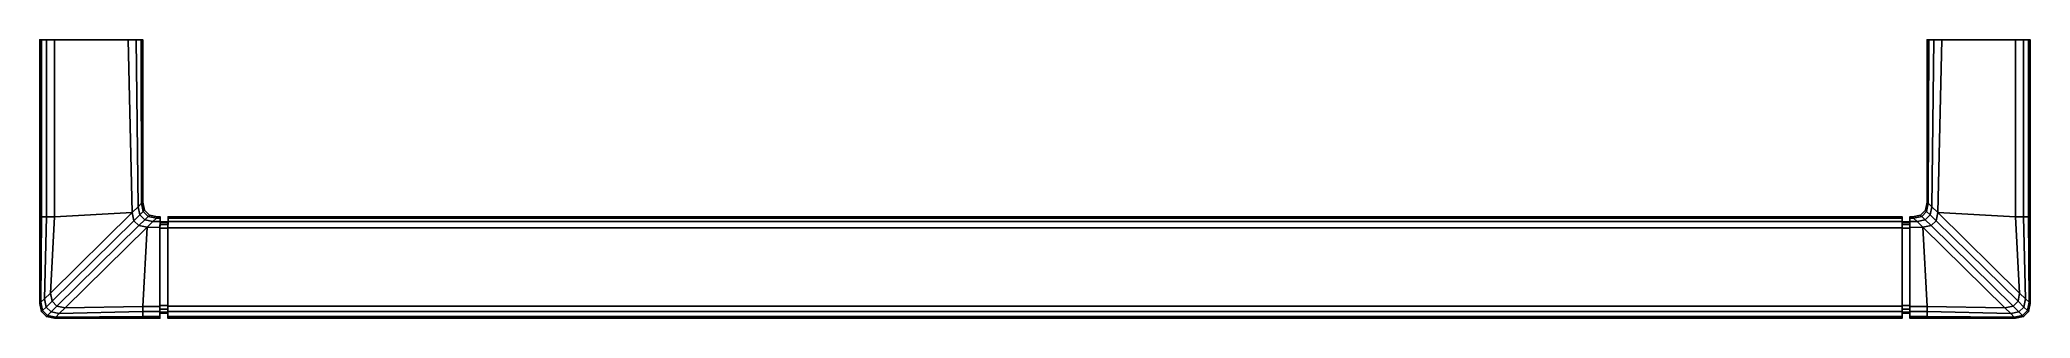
# Model space of a CAD drawing. Extents: x -101 to 101, y -28 to 0.
import ezdxf

# ---------------------------------------------------------------- set-up
doc = ezdxf.new("R2010")
doc.units = 0
doc.layers.add('METAL', color=14, linetype='CONTINUOUS')
doc.layers.add('METAL_2', color=82, linetype='CONTINUOUS')

msp = doc.modelspace()

# ---------------------------------------------------------------- linework, layer by layer
at = {"layer": 'METAL'}
for points in [[(-87.98, -18.46, -4.83), (-87.99, -18.74, -4.42), (-87.98, -18.56, -4.14), (-87.98, -18.1, -4.33)], [(-87.98, -18.1, 4.32), (-87.98, -18.56, 4.13), (-87.99, -18.74, 4.41), (-87.98, -18.46, 4.82)], [(88.08, -17.97, 3.48), (-87.98, -17.97, 3.48), (-87.98, -18.1, 4.32), (88.08, -18.1, 4.32)], [(-87.98, -17.97, 3.48), (88.08, -17.97, 3.48), (88.08, -17.97, -3.5), (-87.98, -17.97, -3.5)], [(-87.98, -17.97, -3.5), (88.08, -17.97, -3.5), (88.08, -18.1, -4.33), (-87.98, -18.1, -4.33)], [(-87.98, -18.1, -4.33), (-87.98, -18.56, -4.14), (-87.98, -18.47, -3.46), (-87.98, -17.97, -3.5)], [(-87.98, -17.97, -3.5), (-87.98, -18.47, -3.46), (-87.98, -18.47, 3.45), (-87.98, -17.97, 3.48)], [(-87.98, -17.97, 3.48), (-87.98, -18.47, 3.45), (-87.98, -18.56, 4.13), (-87.98, -18.1, 4.32)], [(-87.98, -18.1, 4.32), (-87.98, -18.46, 4.82), (88.08, -18.46, 4.82), (88.08, -18.1, 4.32)], [(-87.98, -18.1, -4.33), (88.08, -18.1, -4.33), (88.08, -18.46, -4.83), (-87.98, -18.46, -4.83)], [(88.08, -18.1, -4.33), (88.08, -17.97, -3.5), (88.08, -18.47, -3.46), (88.08, -18.56, -4.14)], [(88.08, -17.97, -3.5), (88.08, -17.97, 3.48), (88.08, -18.47, 3.45), (88.08, -18.47, -3.46)], [(88.08, -17.97, 3.48), (88.08, -18.1, 4.32), (88.08, -18.56, 4.13), (88.08, -18.47, 3.45)], [(88.08, -18.46, -4.83), (88.08, -18.1, -4.33), (88.08, -18.56, -4.14), (88.08, -18.74, -4.42)], [(88.08, -18.1, 4.32), (88.08, -18.46, 4.82), (88.08, -18.74, 4.41), (88.08, -18.56, 4.13)], [(-87.99, -18.74, 4.41), (-88.79, -18.74, 4.41), (-88.8, -19.13, 4.49), (-87.99, -19.13, 4.49)], [(-87.99, -19.13, -4.5), (-88.8, -19.13, -4.5), (-88.79, -18.74, -4.42), (-87.99, -18.74, -4.42)], [(-87.99, -19.13, 4.49), (-88.8, -19.13, 4.49), (-88.8, -26.98, 4.49), (-87.99, -26.98, 4.49)], [(-87.99, -26.98, -4.51), (-88.8, -26.98, -4.51), (-88.8, -19.13, -4.5), (-87.99, -19.13, -4.5)], [(-87.98, -18.47, -3.46), (-88.79, -18.47, -3.46), (-88.79, -18.47, 3.45), (-87.98, -18.47, 3.45)], [(-87.98, -18.56, -4.14), (-88.79, -18.56, -4.15), (-88.79, -18.47, -3.46), (-87.98, -18.47, -3.46)], [(-87.98, -18.47, 3.45), (-88.79, -18.47, 3.45), (-88.79, -18.56, 4.13), (-87.98, -18.56, 4.13)], [(-87.98, -18.56, 4.13), (-88.79, -18.56, 4.13), (-88.79, -18.74, 4.41), (-87.99, -18.74, 4.41)], [(-87.99, -18.74, -4.42), (-88.79, -18.74, -4.42), (-88.79, -18.56, -4.15), (-87.98, -18.56, -4.14)], [(-87.98, -18.46, 4.82), (-87.99, -19.07, 4.98), (88.08, -19.07, 4.98), (88.08, -18.46, 4.82)], [(-87.99, -19.07, -5), (-87.98, -18.46, -4.83), (88.08, -18.46, -4.83), (88.08, -19.07, -5)], [(-87.99, -19.07, -5), (-87.99, -19.13, -4.5), (-87.99, -18.74, -4.42), (-87.98, -18.46, -4.83)], [(-87.98, -18.46, 4.82), (-87.99, -18.74, 4.41), (-87.99, -19.13, 4.49), (-87.99, -19.07, 4.98)], [(-87.99, -19.07, 4.98), (-87.99, -27.05, 4.98), (88.09, -27.05, 4.98), (88.08, -19.07, 4.98)], [(-87.99, -27.05, -5), (-87.99, -19.07, -5), (88.08, -19.07, -5), (88.09, -27.05, -5)], [(-87.99, -27.05, -5), (-87.99, -26.98, -4.51), (-87.99, -19.13, -4.5), (-87.99, -19.07, -5)], [(-87.99, -19.07, 4.98), (-87.99, -19.13, 4.49), (-87.99, -26.98, 4.49), (-87.99, -27.05, 4.98)], [(88.08, -19.07, -5), (88.08, -18.46, -4.83), (88.08, -18.74, -4.42), (88.08, -19.13, -4.5)], [(88.08, -18.46, 4.82), (88.08, -19.07, 4.98), (88.08, -19.13, 4.49), (88.08, -18.74, 4.41)], [(88.08, -18.47, -3.46), (88.08, -18.47, 3.45), (88.88, -18.47, 3.45), (88.88, -18.47, -3.46)], [(88.08, -18.56, -4.14), (88.08, -18.47, -3.46), (88.88, -18.47, -3.46), (88.88, -18.56, -4.15)], [(88.08, -18.47, 3.45), (88.08, -18.56, 4.13), (88.88, -18.56, 4.13), (88.88, -18.47, 3.45)], [(88.08, -18.56, 4.13), (88.08, -18.74, 4.41), (88.89, -18.74, 4.41), (88.88, -18.56, 4.13)], [(88.08, -18.74, -4.42), (88.08, -18.56, -4.14), (88.88, -18.56, -4.15), (88.89, -18.74, -4.42)], [(88.08, -18.74, 4.41), (88.08, -19.13, 4.49), (88.89, -19.13, 4.49), (88.89, -18.74, 4.41)], [(88.08, -19.13, -4.5), (88.08, -18.74, -4.42), (88.89, -18.74, -4.42), (88.89, -19.13, -4.5)], [(88.09, -27.05, -5), (88.08, -19.07, -5), (88.08, -19.13, -4.5), (88.09, -26.98, -4.51)], [(88.08, -19.07, 4.98), (88.09, -27.05, 4.98), (88.09, -26.98, 4.49), (88.08, -19.13, 4.49)], [(88.08, -19.13, 4.49), (88.09, -26.98, 4.49), (88.89, -26.98, 4.49), (88.89, -19.13, 4.49)], [(88.09, -26.98, -4.51), (88.08, -19.13, -4.5), (88.89, -19.13, -4.5), (88.89, -26.98, -4.51)], [(-87.99, -27.33, -4.41), (-88.8, -27.33, -4.41), (-88.8, -26.98, -4.51), (-87.99, -26.98, -4.51)], [(-87.99, -26.98, 4.49), (-88.8, -26.98, 4.49), (-88.8, -27.33, 4.39), (-87.99, -27.33, 4.39)], [(-87.99, -27.65, -4.1), (-88.8, -27.65, -4.1), (-88.8, -27.33, -4.41), (-87.99, -27.33, -4.41)], [(-87.99, -27.33, 4.39), (-88.8, -27.33, 4.39), (-88.8, -27.65, 4.08), (-87.99, -27.65, 4.08)], [(-87.99, -27.65, 4.08), (-88.8, -27.65, 4.08), (-88.8, -27.76, 3.43), (-87.99, -27.76, 3.43)], [(-87.99, -27.76, -3.45), (-88.8, -27.76, -3.45), (-88.8, -27.65, -4.1), (-87.99, -27.65, -4.1)], [(-87.99, -27.76, 3.43), (-88.8, -27.76, 3.43), (-88.8, -27.76, -3.45), (-87.99, -27.76, -3.45)], [(-87.99, -27.59, -4.83), (-87.99, -27.33, -4.41), (-87.99, -26.98, -4.51), (-87.99, -27.05, -5)], [(-87.99, -27.05, 4.98), (-87.99, -26.98, 4.49), (-87.99, -27.33, 4.39), (-87.99, -27.59, 4.82)], [(-87.99, -27.59, -4.83), (-87.99, -27.05, -5), (88.09, -27.05, -5), (88.09, -27.59, -4.83)], [(-87.99, -27.05, 4.98), (-87.99, -27.59, 4.82), (88.09, -27.59, 4.82), (88.09, -27.05, 4.98)], [(-87.99, -28.09, -4.33), (-87.99, -27.65, -4.1), (-87.99, -27.33, -4.41), (-87.99, -27.59, -4.83)], [(-87.99, -27.59, 4.82), (-87.99, -27.33, 4.39), (-87.99, -27.65, 4.08), (-87.99, -28.09, 4.32)], [(-87.99, -28.09, -4.33), (-87.99, -27.59, -4.83), (88.09, -27.59, -4.83), (88.09, -28.09, -4.33)], [(-87.99, -27.59, 4.82), (-87.99, -28.09, 4.32), (88.09, -28.09, 4.32), (88.09, -27.59, 4.82)], [(-87.99, -28.26, -3.5), (-87.99, -27.76, -3.45), (-87.99, -27.65, -4.1), (-87.99, -28.09, -4.33)], [(-87.99, -28.09, 4.32), (-87.99, -27.65, 4.08), (-87.99, -27.76, 3.43), (-87.99, -28.26, 3.48)], [(-87.99, -28.26, 3.48), (-87.99, -27.76, 3.43), (-87.99, -27.76, -3.45), (-87.99, -28.26, -3.5)], [(-87.99, -28.09, 4.32), (-87.99, -28.26, 3.48), (88.09, -28.26, 3.48), (88.09, -28.09, 4.32)], [(-87.99, -28.26, -3.5), (-87.99, -28.09, -4.33), (88.09, -28.09, -4.33), (88.09, -28.26, -3.5)], [(-87.99, -28.26, 3.48), (-87.99, -28.26, -3.5), (88.09, -28.26, -3.5), (88.09, -28.26, 3.48)], [(88.09, -27.33, -4.41), (88.09, -26.98, -4.51), (88.89, -26.98, -4.51), (88.89, -27.33, -4.41)], [(88.09, -26.98, 4.49), (88.09, -27.33, 4.39), (88.89, -27.33, 4.39), (88.89, -26.98, 4.49)], [(88.09, -27.59, -4.83), (88.09, -27.05, -5), (88.09, -26.98, -4.51), (88.09, -27.33, -4.41)], [(88.09, -27.05, 4.98), (88.09, -27.59, 4.82), (88.09, -27.33, 4.39), (88.09, -26.98, 4.49)], [(88.09, -27.65, -4.1), (88.09, -27.33, -4.41), (88.89, -27.33, -4.41), (88.89, -27.65, -4.1)], [(88.09, -27.33, 4.39), (88.09, -27.65, 4.08), (88.89, -27.65, 4.08), (88.89, -27.33, 4.39)], [(88.09, -28.09, -4.33), (88.09, -27.59, -4.83), (88.09, -27.33, -4.41), (88.09, -27.65, -4.1)], [(88.09, -27.59, 4.82), (88.09, -28.09, 4.32), (88.09, -27.65, 4.08), (88.09, -27.33, 4.39)], [(88.09, -27.65, 4.08), (88.09, -27.76, 3.43), (88.89, -27.76, 3.43), (88.89, -27.65, 4.08)], [(88.09, -27.76, -3.45), (88.09, -27.65, -4.1), (88.89, -27.65, -4.1), (88.89, -27.76, -3.45)], [(88.09, -28.26, -3.5), (88.09, -28.09, -4.33), (88.09, -27.65, -4.1), (88.09, -27.76, -3.45)], [(88.09, -28.09, 4.32), (88.09, -28.26, 3.48), (88.09, -27.76, 3.43), (88.09, -27.65, 4.08)], [(88.09, -27.76, 3.43), (88.09, -27.76, -3.45), (88.89, -27.76, -3.45), (88.89, -27.76, 3.43)], [(88.09, -28.26, 3.48), (88.09, -28.26, -3.5), (88.09, -27.76, -3.45), (88.09, -27.76, 3.43)]]:
    msp.add_3dface(points, dxfattribs=at)
at = {"layer": 'METAL_2'}
for points in [[(-100.83, 0, -4.33), (-101, 0, -3.5), (-101, 0, 3.48), (-100.33, 0, -4.83)], [(-99.5, 0, -5), (-100.33, 0, -4.83), (-101, 0, 3.48), (-90.54, 0, -3.5)], [(-101, 0, 3.48), (-100.83, 0, 4.32), (-92.04, 0, 4.98), (-90.54, 0, -3.5)], [(-101, 0, 3.48), (-101, 0, -3.5), (-101, -17.97, -3.5), (-101, -17.97, 3.48)], [(-101, -17.97, -3.5), (-101, 0, -3.5), (-100.83, 0, -4.33), (-100.83, -17.97, -4.33)], [(-100.83, -17.97, -4.33), (-100.83, 0, -4.33), (-100.33, 0, -4.83), (-100.33, -17.97, -4.83)], [(-100.33, -17.97, -4.83), (-100.33, 0, -4.83), (-99.5, 0, -5), (-99.5, -17.97, -5)], [(-99.5, 0, -5), (-90.54, 0, -3.5), (-90.7, 0, -4.33), (-91.2, 0, -4.83)], [(-92.04, 0, -5), (-99.5, 0, -5), (-91.2, 0, -4.83)], [(-92.04, 0, -5), (-91.61, -17.53, -5), (-99.5, -17.97, -5), (-99.5, 0, -5)], [(-92.04, 0, 4.98), (-91.2, 0, 4.82), (-90.54, 0, -3.5)], [(-91.2, 0, -4.83), (-91.01, -16.94, -4.83), (-91.61, -17.53, -5), (-92.04, 0, -5)], [(-90.7, 0, 4.32), (-90.54, 0, 3.48), (-90.54, 0, -3.5), (-91.2, 0, 4.82)], [(-90.7, 0, -4.33), (-90.66, -16.59, -4.33), (-91.01, -16.94, -4.83), (-91.2, 0, -4.83)], [(-90.54, 0, -3.5), (-90.54, -16.47, -3.5), (-90.66, -16.59, -4.33), (-90.7, 0, -4.33)], [(-90.54, 0, -3.5), (-90.54, 0, 3.48), (-90.54, -16.47, 3.48), (-90.54, -16.47, -3.5)], [(90.63, 0, -3.5), (90.63, 0, 3.48), (90.8, 0, 4.32), (91.3, 0, 4.82)], [(90.63, 0, -3.5), (91.3, 0, 4.82), (92.13, 0, 4.98), (101.09, 0, 3.48)], [(101.09, 0, 3.48), (100.43, 0, -4.83), (99.59, 0, -5), (90.63, 0, -3.5)], [(90.8, 0, -4.33), (90.63, 0, -3.5), (99.59, 0, -5), (91.3, 0, -4.83)], [(90.63, 0, -3.5), (90.63, -16.47, -3.5), (90.63, -16.47, 3.48), (90.63, 0, 3.48)], [(90.63, 0, -3.5), (90.8, 0, -4.33), (90.75, -16.59, -4.33), (90.63, -16.47, -3.5)], [(90.8, 0, -4.33), (91.3, 0, -4.83), (91.11, -16.94, -4.83), (90.75, -16.59, -4.33)], [(91.3, 0, -4.83), (92.13, 0, -5), (91.7, -17.53, -5), (91.11, -16.94, -4.83)], [(92.13, 0, -5), (91.3, 0, -4.83), (99.59, 0, -5)], [(92.13, 0, -5), (99.59, 0, -5), (99.59, -17.97, -5), (91.7, -17.53, -5)], [(100.43, -17.97, -4.83), (99.59, -17.97, -5), (99.59, 0, -5), (100.43, 0, -4.83)], [(101.09, 0, 3.48), (101.09, 0, -3.5), (100.93, 0, -4.33), (100.43, 0, -4.83)], [(100.93, -17.97, -4.33), (100.43, -17.97, -4.83), (100.43, 0, -4.83), (100.93, 0, -4.33)], [(101.09, -17.97, -3.5), (100.93, -17.97, -4.33), (100.93, 0, -4.33), (101.09, 0, -3.5)], [(101.09, 0, 3.48), (101.09, -17.97, 3.48), (101.09, -17.97, -3.5), (101.09, 0, -3.5)], [(-100.83, -17.97, 4.32), (-100.83, 0, 4.32), (-101, 0, 3.48), (-101, -17.97, 3.48)], [(-100.33, 0, 4.82), (-99.5, 0, 4.98), (-92.04, 0, 4.98), (-100.83, 0, 4.32)], [(-100.33, -17.97, 4.82), (-100.33, 0, 4.82), (-100.83, 0, 4.32), (-100.83, -17.97, 4.32)], [(-99.5, -17.97, 4.98), (-99.5, 0, 4.98), (-100.33, 0, 4.82), (-100.33, -17.97, 4.82)], [(-99.5, 0, 4.98), (-99.5, -17.97, 4.98), (-91.61, -17.53, 4.98), (-92.04, 0, 4.98)], [(-91.01, -16.94, 4.82), (-91.2, 0, 4.82), (-92.04, 0, 4.98), (-91.61, -17.53, 4.98)], [(-90.66, -16.59, 4.32), (-90.7, 0, 4.32), (-91.2, 0, 4.82), (-91.01, -16.94, 4.82)], [(-90.54, -16.47, 3.48), (-90.54, 0, 3.48), (-90.7, 0, 4.32), (-90.66, -16.59, 4.32)], [(90.63, -16.47, 3.48), (90.75, -16.59, 4.32), (90.8, 0, 4.32), (90.63, 0, 3.48)], [(90.75, -16.59, 4.32), (91.11, -16.94, 4.82), (91.3, 0, 4.82), (90.8, 0, 4.32)], [(91.11, -16.94, 4.82), (91.7, -17.53, 4.98), (92.13, 0, 4.98), (91.3, 0, 4.82)], [(99.59, 0, 4.98), (92.13, 0, 4.98), (91.7, -17.53, 4.98), (99.59, -17.97, 4.98)], [(92.13, 0, 4.98), (99.59, 0, 4.98), (100.43, 0, 4.82), (100.93, 0, 4.32)], [(92.13, 0, 4.98), (100.93, 0, 4.32), (101.09, 0, 3.48)], [(99.59, -17.97, 4.98), (100.43, -17.97, 4.82), (100.43, 0, 4.82), (99.59, 0, 4.98)], [(100.43, -17.97, 4.82), (100.93, -17.97, 4.32), (100.93, 0, 4.32), (100.43, 0, 4.82)], [(100.93, -17.97, 4.32), (101.09, -17.97, 3.48), (101.09, 0, 3.48), (100.93, 0, 4.32)], [(-101, -26.76, 3.48), (-101, -17.97, 3.48), (-101, -17.97, -3.5), (-101, -26.76, -3.5)], [(-100.88, -26.64, 4.32), (-100.83, -17.97, 4.32), (-101, -17.97, 3.48), (-101, -26.76, 3.48)], [(-101, -26.76, -3.5), (-101, -17.97, -3.5), (-100.83, -17.97, -4.33), (-100.88, -26.64, -4.33)], [(-100.88, -26.64, -4.33), (-100.83, -17.97, -4.33), (-100.33, -17.97, -4.83), (-100.52, -26.29, -4.83)], [(-100.52, -26.29, 4.82), (-100.33, -17.97, 4.82), (-100.83, -17.97, 4.32), (-100.88, -26.64, 4.32)], [(-100.52, -26.29, -4.83), (-100.33, -17.97, -4.83), (-99.5, -17.97, -5), (-99.93, -25.71, -5)], [(-99.93, -25.71, 4.98), (-99.5, -17.97, 4.98), (-100.33, -17.97, 4.82), (-100.52, -26.29, 4.82)], [(-99.93, -25.71, 4.98), (-91.61, -17.53, 4.98), (-99.5, -17.97, 4.98)], [(-91.44, -18.36, -5), (-99.76, -26.54, -5), (-99.93, -25.71, -5), (-91.61, -17.53, -5)], [(-91.61, -17.53, 4.98), (-99.93, -25.71, 4.98), (-99.76, -26.54, 4.98), (-91.44, -18.36, 4.98)], [(-99.5, -17.97, -5), (-91.61, -17.53, -5), (-99.93, -25.71, -5)], [(-91.01, -16.94, -4.83), (-90.85, -17.78, -4.83), (-91.44, -18.36, -5), (-91.61, -17.53, -5)], [(-91.61, -17.53, 4.98), (-91.44, -18.36, 4.98), (-90.85, -17.78, 4.82), (-91.01, -16.94, 4.82)], [(-90.85, -17.78, -4.83), (-90.35, -18.28, -4.83), (-90.94, -18.86, -5), (-91.44, -18.36, -5)], [(-91.44, -18.36, 4.98), (-90.94, -18.86, 4.98), (-90.35, -18.28, 4.82), (-90.85, -17.78, 4.82)], [(-90.66, -16.59, -4.33), (-90.49, -17.42, -4.33), (-90.85, -17.78, -4.83), (-91.01, -16.94, -4.83)], [(-91.01, -16.94, 4.82), (-90.85, -17.78, 4.82), (-90.49, -17.42, 4.32), (-90.66, -16.59, 4.32)], [(-90.49, -17.42, -4.33), (-89.99, -17.92, -4.33), (-90.35, -18.28, -4.83), (-90.85, -17.78, -4.83)], [(-90.85, -17.78, 4.82), (-90.35, -18.28, 4.82), (-89.99, -17.92, 4.32), (-90.49, -17.42, 4.32)], [(-90.66, -16.59, 4.32), (-90.49, -17.42, 4.32), (-90.37, -17.31, 3.48), (-90.54, -16.47, 3.48)], [(-90.54, -16.47, -3.5), (-90.37, -17.31, -3.5), (-90.49, -17.42, -4.33), (-90.66, -16.59, -4.33)], [(-90.54, -16.47, -3.5), (-90.54, -16.47, 3.48), (-90.37, -17.31, 3.48), (-90.37, -17.31, -3.5)], [(-90.49, -17.42, 4.32), (-89.99, -17.92, 4.32), (-89.87, -17.81, 3.48), (-90.37, -17.31, 3.48)], [(-90.37, -17.31, -3.5), (-89.87, -17.81, -3.5), (-89.99, -17.92, -4.33), (-90.49, -17.42, -4.33)], [(-90.37, -17.31, -3.5), (-90.37, -17.31, 3.48), (-89.87, -17.81, 3.48), (-89.87, -17.81, -3.5)], [(-89.99, -17.92, -4.33), (-89.16, -18.09, -4.33), (-89.51, -18.44, -4.83), (-90.35, -18.28, -4.83)], [(-90.35, -18.28, 4.82), (-89.51, -18.44, 4.82), (-89.16, -18.09, 4.32), (-89.99, -17.92, 4.32)], [(-89.99, -17.92, 4.32), (-89.16, -18.09, 4.32), (-89.04, -17.97, 3.48), (-89.87, -17.81, 3.48)], [(-89.87, -17.81, -3.5), (-89.04, -17.97, -3.5), (-89.16, -18.09, -4.33), (-89.99, -17.92, -4.33)], [(-89.87, -17.81, -3.5), (-89.87, -17.81, 3.48), (-89.04, -17.97, 3.48), (-89.04, -17.97, -3.5)], [(-89.16, -18.09, 4.32), (-89.51, -18.44, 4.82), (-88.79, -18.46, 4.82), (-88.79, -18.1, 4.32)], [(-89.16, -18.09, -4.33), (-88.79, -18.1, -4.33), (-88.79, -18.46, -4.83), (-89.51, -18.44, -4.83)], [(-89.04, -17.97, -3.5), (-88.79, -17.97, -3.5), (-88.79, -18.1, -4.33), (-89.16, -18.09, -4.33)], [(-89.04, -17.97, 3.48), (-89.16, -18.09, 4.32), (-88.79, -18.1, 4.32), (-88.79, -17.97, 3.48)], [(-89.04, -17.97, -3.5), (-89.04, -17.97, 3.48), (-88.79, -17.97, 3.48), (-88.79, -17.97, -3.5)], [(-88.79, -18.1, 4.32), (-88.79, -18.56, 4.13), (-88.79, -18.47, 3.45), (-88.79, -17.97, 3.48)], [(-88.79, -17.97, 3.48), (-88.79, -18.47, 3.45), (-88.79, -18.47, -3.46), (-88.79, -17.97, -3.5)], [(-88.79, -17.97, -3.5), (-88.79, -18.47, -3.46), (-88.79, -18.56, -4.15), (-88.79, -18.1, -4.33)], [(-88.79, -18.46, 4.82), (-88.79, -18.74, 4.41), (-88.79, -18.56, 4.13), (-88.79, -18.1, 4.32)], [(-88.79, -18.1, -4.33), (-88.79, -18.56, -4.15), (-88.79, -18.74, -4.42), (-88.79, -18.46, -4.83)], [(89.13, -17.97, -3.5), (88.88, -17.97, -3.5), (88.88, -17.97, 3.48), (89.13, -17.97, 3.48)], [(89.13, -17.97, -3.5), (89.25, -18.09, -4.33), (88.88, -18.1, -4.33), (88.88, -17.97, -3.5)], [(89.13, -17.97, 3.48), (88.88, -17.97, 3.48), (88.88, -18.1, 4.32), (89.25, -18.09, 4.32)], [(88.88, -18.1, 4.32), (88.88, -17.97, 3.48), (88.88, -18.47, 3.45), (88.88, -18.56, 4.13)], [(88.88, -17.97, 3.48), (88.88, -17.97, -3.5), (88.88, -18.47, -3.46), (88.88, -18.47, 3.45)], [(88.88, -17.97, -3.5), (88.88, -18.1, -4.33), (88.88, -18.56, -4.15), (88.88, -18.47, -3.46)], [(89.25, -18.09, 4.32), (88.88, -18.1, 4.32), (88.88, -18.46, 4.82), (89.61, -18.44, 4.82)], [(89.25, -18.09, -4.33), (89.61, -18.44, -4.83), (88.88, -18.46, -4.83), (88.88, -18.1, -4.33)], [(88.88, -18.46, 4.82), (88.88, -18.1, 4.32), (88.88, -18.56, 4.13), (88.89, -18.74, 4.41)], [(88.88, -18.1, -4.33), (88.88, -18.46, -4.83), (88.89, -18.74, -4.42), (88.88, -18.56, -4.15)], [(89.97, -17.81, -3.5), (89.13, -17.97, -3.5), (89.13, -17.97, 3.48), (89.97, -17.81, 3.48)], [(90.08, -17.92, 4.32), (89.97, -17.81, 3.48), (89.13, -17.97, 3.48), (89.25, -18.09, 4.32)], [(89.97, -17.81, -3.5), (90.08, -17.92, -4.33), (89.25, -18.09, -4.33), (89.13, -17.97, -3.5)], [(90.08, -17.92, -4.33), (90.44, -18.28, -4.83), (89.61, -18.44, -4.83), (89.25, -18.09, -4.33)], [(90.44, -18.28, 4.82), (90.08, -17.92, 4.32), (89.25, -18.09, 4.32), (89.61, -18.44, 4.82)], [(90.47, -17.31, -3.5), (89.97, -17.81, -3.5), (89.97, -17.81, 3.48), (90.47, -17.31, 3.48)], [(90.58, -17.42, 4.32), (90.47, -17.31, 3.48), (89.97, -17.81, 3.48), (90.08, -17.92, 4.32)], [(90.47, -17.31, -3.5), (90.58, -17.42, -4.33), (90.08, -17.92, -4.33), (89.97, -17.81, -3.5)], [(90.58, -17.42, -4.33), (90.94, -17.78, -4.83), (90.44, -18.28, -4.83), (90.08, -17.92, -4.33)], [(90.94, -17.78, 4.82), (90.58, -17.42, 4.32), (90.08, -17.92, 4.32), (90.44, -18.28, 4.82)], [(90.94, -17.78, -4.83), (91.54, -18.36, -5), (91.04, -18.86, -5), (90.44, -18.28, -4.83)], [(91.54, -18.36, 4.98), (90.94, -17.78, 4.82), (90.44, -18.28, 4.82), (91.04, -18.86, 4.98)], [(90.63, -16.47, -3.5), (90.47, -17.31, -3.5), (90.47, -17.31, 3.48), (90.63, -16.47, 3.48)], [(90.75, -16.59, 4.32), (90.63, -16.47, 3.48), (90.47, -17.31, 3.48), (90.58, -17.42, 4.32)], [(90.63, -16.47, -3.5), (90.75, -16.59, -4.33), (90.58, -17.42, -4.33), (90.47, -17.31, -3.5)], [(90.75, -16.59, -4.33), (91.11, -16.94, -4.83), (90.94, -17.78, -4.83), (90.58, -17.42, -4.33)], [(91.11, -16.94, 4.82), (90.75, -16.59, 4.32), (90.58, -17.42, 4.32), (90.94, -17.78, 4.82)], [(91.11, -16.94, -4.83), (91.7, -17.53, -5), (91.54, -18.36, -5), (90.94, -17.78, -4.83)], [(91.7, -17.53, 4.98), (91.11, -16.94, 4.82), (90.94, -17.78, 4.82), (91.54, -18.36, 4.98)], [(91.54, -18.36, -5), (91.7, -17.53, -5), (100.02, -25.71, -5), (99.86, -26.54, -5)], [(91.7, -17.53, 4.98), (91.54, -18.36, 4.98), (99.86, -26.54, 4.98), (100.02, -25.71, 4.98)], [(100.02, -25.71, 4.98), (99.59, -17.97, 4.98), (91.7, -17.53, 4.98)], [(99.59, -17.97, -5), (100.02, -25.71, -5), (91.7, -17.53, -5)], [(100.62, -26.29, -4.83), (100.02, -25.71, -5), (99.59, -17.97, -5), (100.43, -17.97, -4.83)], [(100.02, -25.71, 4.98), (100.62, -26.29, 4.82), (100.43, -17.97, 4.82), (99.59, -17.97, 4.98)], [(100.98, -26.64, -4.33), (100.62, -26.29, -4.83), (100.43, -17.97, -4.83), (100.93, -17.97, -4.33)], [(100.62, -26.29, 4.82), (100.98, -26.64, 4.32), (100.93, -17.97, 4.32), (100.43, -17.97, 4.82)], [(100.98, -26.64, 4.32), (101.09, -26.76, 3.48), (101.09, -17.97, 3.48), (100.93, -17.97, 4.32)], [(101.09, -26.76, -3.5), (100.98, -26.64, -4.33), (100.93, -17.97, -4.33), (101.09, -17.97, -3.5)], [(101.09, -26.76, 3.48), (101.09, -26.76, -3.5), (101.09, -17.97, -3.5), (101.09, -17.97, 3.48)], [(-90.94, -18.86, -5), (-99.26, -27.04, -5), (-99.76, -26.54, -5), (-91.44, -18.36, -5)], [(-91.44, -18.36, 4.98), (-99.76, -26.54, 4.98), (-99.26, -27.04, 4.98), (-90.94, -18.86, 4.98)], [(-90.94, -18.86, 4.98), (-99.26, -27.04, 4.98), (-98.43, -27.21, 4.98), (-90.11, -19.03, 4.98)], [(-90.11, -19.03, -5), (-98.43, -27.21, -5), (-99.26, -27.04, -5), (-90.94, -18.86, -5)], [(-98.43, -27.21, -5), (-90.11, -19.03, -5), (-90.54, -27.08, -5)], [(-90.54, -27.08, 4.98), (-90.11, -19.03, 4.98), (-98.43, -27.21, 4.98)], [(-90.35, -18.28, -4.83), (-89.51, -18.44, -4.83), (-90.11, -19.03, -5), (-90.94, -18.86, -5)], [(-90.94, -18.86, 4.98), (-90.11, -19.03, 4.98), (-89.51, -18.44, 4.82), (-90.35, -18.28, 4.82)], [(-90.11, -19.03, 4.98), (-90.54, -27.08, 4.98), (-88.8, -27.06, 4.98), (-88.8, -19.06, 4.98)], [(-88.8, -27.06, -5), (-90.54, -27.08, -5), (-90.11, -19.03, -5), (-88.8, -19.06, -5)], [(-89.51, -18.44, 4.82), (-90.11, -19.03, 4.98), (-88.8, -19.06, 4.98), (-88.79, -18.46, 4.82)], [(-89.51, -18.44, -4.83), (-88.79, -18.46, -4.83), (-88.8, -19.06, -5), (-90.11, -19.03, -5)], [(-88.8, -19.06, 4.98), (-88.8, -19.13, 4.49), (-88.79, -18.74, 4.41), (-88.79, -18.46, 4.82)], [(-88.79, -18.46, -4.83), (-88.79, -18.74, -4.42), (-88.8, -19.13, -4.5), (-88.8, -19.06, -5)], [(-88.8, -27.06, 4.98), (-88.8, -26.98, 4.49), (-88.8, -19.13, 4.49), (-88.8, -19.06, 4.98)], [(-88.8, -19.06, -5), (-88.8, -19.13, -4.5), (-88.8, -26.98, -4.51), (-88.8, -27.06, -5)], [(89.61, -18.44, 4.82), (88.88, -18.46, 4.82), (88.89, -19.06, 4.98), (90.2, -19.03, 4.98)], [(89.61, -18.44, -4.83), (90.2, -19.03, -5), (88.89, -19.06, -5), (88.88, -18.46, -4.83)], [(88.89, -19.06, 4.98), (88.88, -18.46, 4.82), (88.89, -18.74, 4.41), (88.89, -19.13, 4.49)], [(88.88, -18.46, -4.83), (88.89, -19.06, -5), (88.89, -19.13, -4.5), (88.89, -18.74, -4.42)], [(90.2, -19.03, 4.98), (88.89, -19.06, 4.98), (88.89, -27.06, 4.98), (90.63, -27.08, 4.98)], [(88.89, -27.06, -5), (88.89, -19.06, -5), (90.2, -19.03, -5), (90.63, -27.08, -5)], [(88.89, -27.06, 4.98), (88.89, -19.06, 4.98), (88.89, -19.13, 4.49), (88.89, -26.98, 4.49)], [(88.89, -19.06, -5), (88.89, -27.06, -5), (88.89, -26.98, -4.51), (88.89, -19.13, -4.5)], [(90.44, -18.28, -4.83), (91.04, -18.86, -5), (90.2, -19.03, -5), (89.61, -18.44, -4.83)], [(91.04, -18.86, 4.98), (90.44, -18.28, 4.82), (89.61, -18.44, 4.82), (90.2, -19.03, 4.98)], [(91.04, -18.86, 4.98), (90.2, -19.03, 4.98), (98.52, -27.21, 4.98), (99.36, -27.04, 4.98)], [(90.2, -19.03, -5), (91.04, -18.86, -5), (99.36, -27.04, -5), (98.52, -27.21, -5)], [(98.52, -27.21, -5), (90.63, -27.08, -5), (90.2, -19.03, -5)], [(90.63, -27.08, 4.98), (98.52, -27.21, 4.98), (90.2, -19.03, 4.98)], [(91.04, -18.86, -5), (91.54, -18.36, -5), (99.86, -26.54, -5), (99.36, -27.04, -5)], [(91.54, -18.36, 4.98), (91.04, -18.86, 4.98), (99.36, -27.04, 4.98), (99.86, -26.54, 4.98)], [(-100.36, -27.13, -4.83), (-100.52, -26.29, -4.83), (-99.93, -25.71, -5), (-99.76, -26.54, -5)], [(-100.52, -26.29, 4.82), (-100.36, -27.13, 4.82), (-99.76, -26.54, 4.98), (-99.93, -25.71, 4.98)], [(100.45, -27.13, -4.83), (99.86, -26.54, -5), (100.02, -25.71, -5), (100.62, -26.29, -4.83)], [(100.62, -26.29, 4.82), (100.02, -25.71, 4.98), (99.86, -26.54, 4.98), (100.45, -27.13, 4.82)], [(-100.83, -27.59, -3.5), (-101, -26.76, -3.5), (-100.88, -26.64, -4.33), (-100.71, -27.48, -4.33)], [(-101, -26.76, 3.48), (-100.83, -27.59, 3.48), (-100.71, -27.48, 4.32), (-100.88, -26.64, 4.32)], [(-101, -26.76, 3.48), (-101, -26.76, -3.5), (-100.83, -27.59, -3.5), (-100.83, -27.59, 3.48)], [(-100.71, -27.48, -4.33), (-100.88, -26.64, -4.33), (-100.52, -26.29, -4.83), (-100.36, -27.13, -4.83)], [(-100.88, -26.64, 4.32), (-100.71, -27.48, 4.32), (-100.36, -27.13, 4.82), (-100.52, -26.29, 4.82)], [(-100.33, -28.09, -3.5), (-100.83, -27.59, -3.5), (-100.71, -27.48, -4.33), (-100.21, -27.98, -4.33)], [(-100.83, -27.59, 3.48), (-100.33, -28.09, 3.48), (-100.21, -27.98, 4.32), (-100.71, -27.48, 4.32)], [(-100.83, -27.59, 3.48), (-100.83, -27.59, -3.5), (-100.33, -28.09, -3.5), (-100.33, -28.09, 3.48)], [(-100.21, -27.98, -4.33), (-100.71, -27.48, -4.33), (-100.36, -27.13, -4.83), (-99.86, -27.63, -4.83)], [(-100.71, -27.48, 4.32), (-100.21, -27.98, 4.32), (-99.86, -27.63, 4.82), (-100.36, -27.13, 4.82)], [(-99.86, -27.63, -4.83), (-100.36, -27.13, -4.83), (-99.76, -26.54, -5), (-99.26, -27.04, -5)], [(-100.36, -27.13, 4.82), (-99.86, -27.63, 4.82), (-99.26, -27.04, 4.98), (-99.76, -26.54, 4.98)], [(-100.33, -28.09, 3.48), (-99.5, -28.26, 3.48), (-99.38, -28.14, 4.32), (-100.21, -27.98, 4.32)], [(-99.5, -28.26, -3.5), (-100.33, -28.09, -3.5), (-100.21, -27.98, -4.33), (-99.38, -28.14, -4.33)], [(-100.33, -28.09, 3.48), (-100.33, -28.09, -3.5), (-99.5, -28.26, -3.5), (-99.5, -28.26, 3.48)], [(-100.21, -27.98, 4.32), (-99.38, -28.14, 4.32), (-99.02, -27.79, 4.82), (-99.86, -27.63, 4.82)], [(-99.38, -28.14, -4.33), (-100.21, -27.98, -4.33), (-99.86, -27.63, -4.83), (-99.02, -27.79, -4.83)], [(-99.86, -27.63, 4.82), (-99.02, -27.79, 4.82), (-98.43, -27.21, 4.98), (-99.26, -27.04, 4.98)], [(-99.02, -27.79, -4.83), (-99.86, -27.63, -4.83), (-99.26, -27.04, -5), (-98.43, -27.21, -5)], [(-99.38, -28.14, -4.33), (-90.54, -28.09, -4.33), (-90.54, -28.26, -3.5), (-99.5, -28.26, -3.5)], [(-90.54, -28.09, 4.32), (-99.38, -28.14, 4.32), (-99.5, -28.26, 3.48), (-90.54, -28.26, 3.48)], [(-90.54, -28.26, -3.5), (-90.54, -28.26, 3.48), (-99.5, -28.26, 3.48), (-99.5, -28.26, -3.5)], [(-99.02, -27.79, -4.83), (-90.54, -27.59, -4.83), (-90.54, -28.09, -4.33), (-99.38, -28.14, -4.33)], [(-90.54, -27.59, 4.82), (-99.02, -27.79, 4.82), (-99.38, -28.14, 4.32), (-90.54, -28.09, 4.32)], [(-98.43, -27.21, -5), (-90.54, -27.08, -5), (-90.54, -27.59, -4.83), (-99.02, -27.79, -4.83)], [(-90.54, -27.08, 4.98), (-98.43, -27.21, 4.98), (-99.02, -27.79, 4.82), (-90.54, -27.59, 4.82)], [(-90.54, -27.59, -4.83), (-90.54, -27.08, -5), (-88.8, -27.06, -5), (-88.8, -27.59, -4.83)], [(-90.54, -27.08, 4.98), (-90.54, -27.59, 4.82), (-88.8, -27.59, 4.82), (-88.8, -27.06, 4.98)], [(-90.54, -28.09, -4.33), (-90.54, -27.59, -4.83), (-88.8, -27.59, -4.83), (-88.8, -28.09, -4.33)], [(-90.54, -27.59, 4.82), (-90.54, -28.09, 4.32), (-88.8, -28.09, 4.32), (-88.8, -27.59, 4.82)], [(-90.54, -28.09, 4.32), (-90.54, -28.26, 3.48), (-88.8, -28.26, 3.48), (-88.8, -28.09, 4.32)], [(-90.54, -28.26, -3.5), (-90.54, -28.09, -4.33), (-88.8, -28.09, -4.33), (-88.8, -28.26, -3.5)], [(-90.54, -28.26, 3.48), (-90.54, -28.26, -3.5), (-88.8, -28.26, -3.5), (-88.8, -28.26, 3.48)], [(-88.8, -27.59, 4.82), (-88.8, -27.33, 4.39), (-88.8, -26.98, 4.49), (-88.8, -27.06, 4.98)], [(-88.8, -27.06, -5), (-88.8, -26.98, -4.51), (-88.8, -27.33, -4.41), (-88.8, -27.59, -4.83)], [(-88.8, -28.09, 4.32), (-88.8, -27.65, 4.08), (-88.8, -27.33, 4.39), (-88.8, -27.59, 4.82)], [(-88.8, -27.59, -4.83), (-88.8, -27.33, -4.41), (-88.8, -27.65, -4.1), (-88.8, -28.09, -4.33)], [(-88.8, -28.26, 3.48), (-88.8, -27.76, 3.43), (-88.8, -27.65, 4.08), (-88.8, -28.09, 4.32)], [(-88.8, -28.09, -4.33), (-88.8, -27.65, -4.1), (-88.8, -27.76, -3.45), (-88.8, -28.26, -3.5)], [(-88.8, -28.26, -3.5), (-88.8, -27.76, -3.45), (-88.8, -27.76, 3.43), (-88.8, -28.26, 3.48)], [(88.89, -27.59, 4.82), (88.89, -27.06, 4.98), (88.89, -26.98, 4.49), (88.89, -27.33, 4.39)], [(88.89, -27.06, -5), (88.89, -27.59, -4.83), (88.89, -27.33, -4.41), (88.89, -26.98, -4.51)], [(90.63, -27.59, -4.83), (88.89, -27.59, -4.83), (88.89, -27.06, -5), (90.63, -27.08, -5)], [(90.63, -27.08, 4.98), (88.89, -27.06, 4.98), (88.89, -27.59, 4.82), (90.63, -27.59, 4.82)], [(88.89, -28.09, 4.32), (88.89, -27.59, 4.82), (88.89, -27.33, 4.39), (88.89, -27.65, 4.08)], [(88.89, -27.59, -4.83), (88.89, -28.09, -4.33), (88.89, -27.65, -4.1), (88.89, -27.33, -4.41)], [(90.63, -28.09, -4.33), (88.89, -28.09, -4.33), (88.89, -27.59, -4.83), (90.63, -27.59, -4.83)], [(90.63, -27.59, 4.82), (88.89, -27.59, 4.82), (88.89, -28.09, 4.32), (90.63, -28.09, 4.32)], [(88.89, -28.26, 3.48), (88.89, -28.09, 4.32), (88.89, -27.65, 4.08), (88.89, -27.76, 3.43)], [(88.89, -28.09, -4.33), (88.89, -28.26, -3.5), (88.89, -27.76, -3.45), (88.89, -27.65, -4.1)], [(88.89, -28.26, -3.5), (88.89, -28.26, 3.48), (88.89, -27.76, 3.43), (88.89, -27.76, -3.45)], [(90.63, -28.09, 4.32), (88.89, -28.09, 4.32), (88.89, -28.26, 3.48), (90.63, -28.26, 3.48)], [(90.63, -28.26, -3.5), (88.89, -28.26, -3.5), (88.89, -28.09, -4.33), (90.63, -28.09, -4.33)], [(90.63, -28.26, 3.48), (88.89, -28.26, 3.48), (88.89, -28.26, -3.5), (90.63, -28.26, -3.5)], [(98.52, -27.21, -5), (99.12, -27.79, -4.83), (90.63, -27.59, -4.83), (90.63, -27.08, -5)], [(90.63, -27.08, 4.98), (90.63, -27.59, 4.82), (99.12, -27.79, 4.82), (98.52, -27.21, 4.98)], [(99.12, -27.79, -4.83), (99.48, -28.14, -4.33), (90.63, -28.09, -4.33), (90.63, -27.59, -4.83)], [(90.63, -27.59, 4.82), (90.63, -28.09, 4.32), (99.48, -28.14, 4.32), (99.12, -27.79, 4.82)], [(99.48, -28.14, -4.33), (99.59, -28.26, -3.5), (90.63, -28.26, -3.5), (90.63, -28.09, -4.33)], [(90.63, -28.09, 4.32), (90.63, -28.26, 3.48), (99.59, -28.26, 3.48), (99.48, -28.14, 4.32)], [(90.63, -28.26, -3.5), (99.59, -28.26, -3.5), (99.59, -28.26, 3.48), (90.63, -28.26, 3.48)], [(99.95, -27.63, 4.82), (99.36, -27.04, 4.98), (98.52, -27.21, 4.98), (99.12, -27.79, 4.82)], [(99.12, -27.79, -4.83), (98.52, -27.21, -5), (99.36, -27.04, -5), (99.95, -27.63, -4.83)], [(100.31, -27.98, 4.32), (99.95, -27.63, 4.82), (99.12, -27.79, 4.82), (99.48, -28.14, 4.32)], [(99.48, -28.14, -4.33), (99.12, -27.79, -4.83), (99.95, -27.63, -4.83), (100.31, -27.98, -4.33)], [(99.95, -27.63, -4.83), (99.36, -27.04, -5), (99.86, -26.54, -5), (100.45, -27.13, -4.83)], [(100.45, -27.13, 4.82), (99.86, -26.54, 4.98), (99.36, -27.04, 4.98), (99.95, -27.63, 4.82)], [(100.43, -28.09, 3.48), (100.31, -27.98, 4.32), (99.48, -28.14, 4.32), (99.59, -28.26, 3.48)], [(99.59, -28.26, -3.5), (99.48, -28.14, -4.33), (100.31, -27.98, -4.33), (100.43, -28.09, -3.5)], [(100.43, -28.09, 3.48), (99.59, -28.26, 3.48), (99.59, -28.26, -3.5), (100.43, -28.09, -3.5)], [(100.31, -27.98, -4.33), (99.95, -27.63, -4.83), (100.45, -27.13, -4.83), (100.81, -27.48, -4.33)], [(100.81, -27.48, 4.32), (100.45, -27.13, 4.82), (99.95, -27.63, 4.82), (100.31, -27.98, 4.32)], [(100.43, -28.09, -3.5), (100.31, -27.98, -4.33), (100.81, -27.48, -4.33), (100.93, -27.59, -3.5)], [(100.93, -27.59, 3.48), (100.81, -27.48, 4.32), (100.31, -27.98, 4.32), (100.43, -28.09, 3.48)], [(100.93, -27.59, 3.48), (100.43, -28.09, 3.48), (100.43, -28.09, -3.5), (100.93, -27.59, -3.5)], [(100.81, -27.48, -4.33), (100.45, -27.13, -4.83), (100.62, -26.29, -4.83), (100.98, -26.64, -4.33)], [(100.98, -26.64, 4.32), (100.62, -26.29, 4.82), (100.45, -27.13, 4.82), (100.81, -27.48, 4.32)], [(100.93, -27.59, -3.5), (100.81, -27.48, -4.33), (100.98, -26.64, -4.33), (101.09, -26.76, -3.5)], [(101.09, -26.76, 3.48), (100.98, -26.64, 4.32), (100.81, -27.48, 4.32), (100.93, -27.59, 3.48)], [(101.09, -26.76, 3.48), (100.93, -27.59, 3.48), (100.93, -27.59, -3.5), (101.09, -26.76, -3.5)]]:
    msp.add_3dface(points, dxfattribs=at)

doc.saveas('drawing.dxf')
